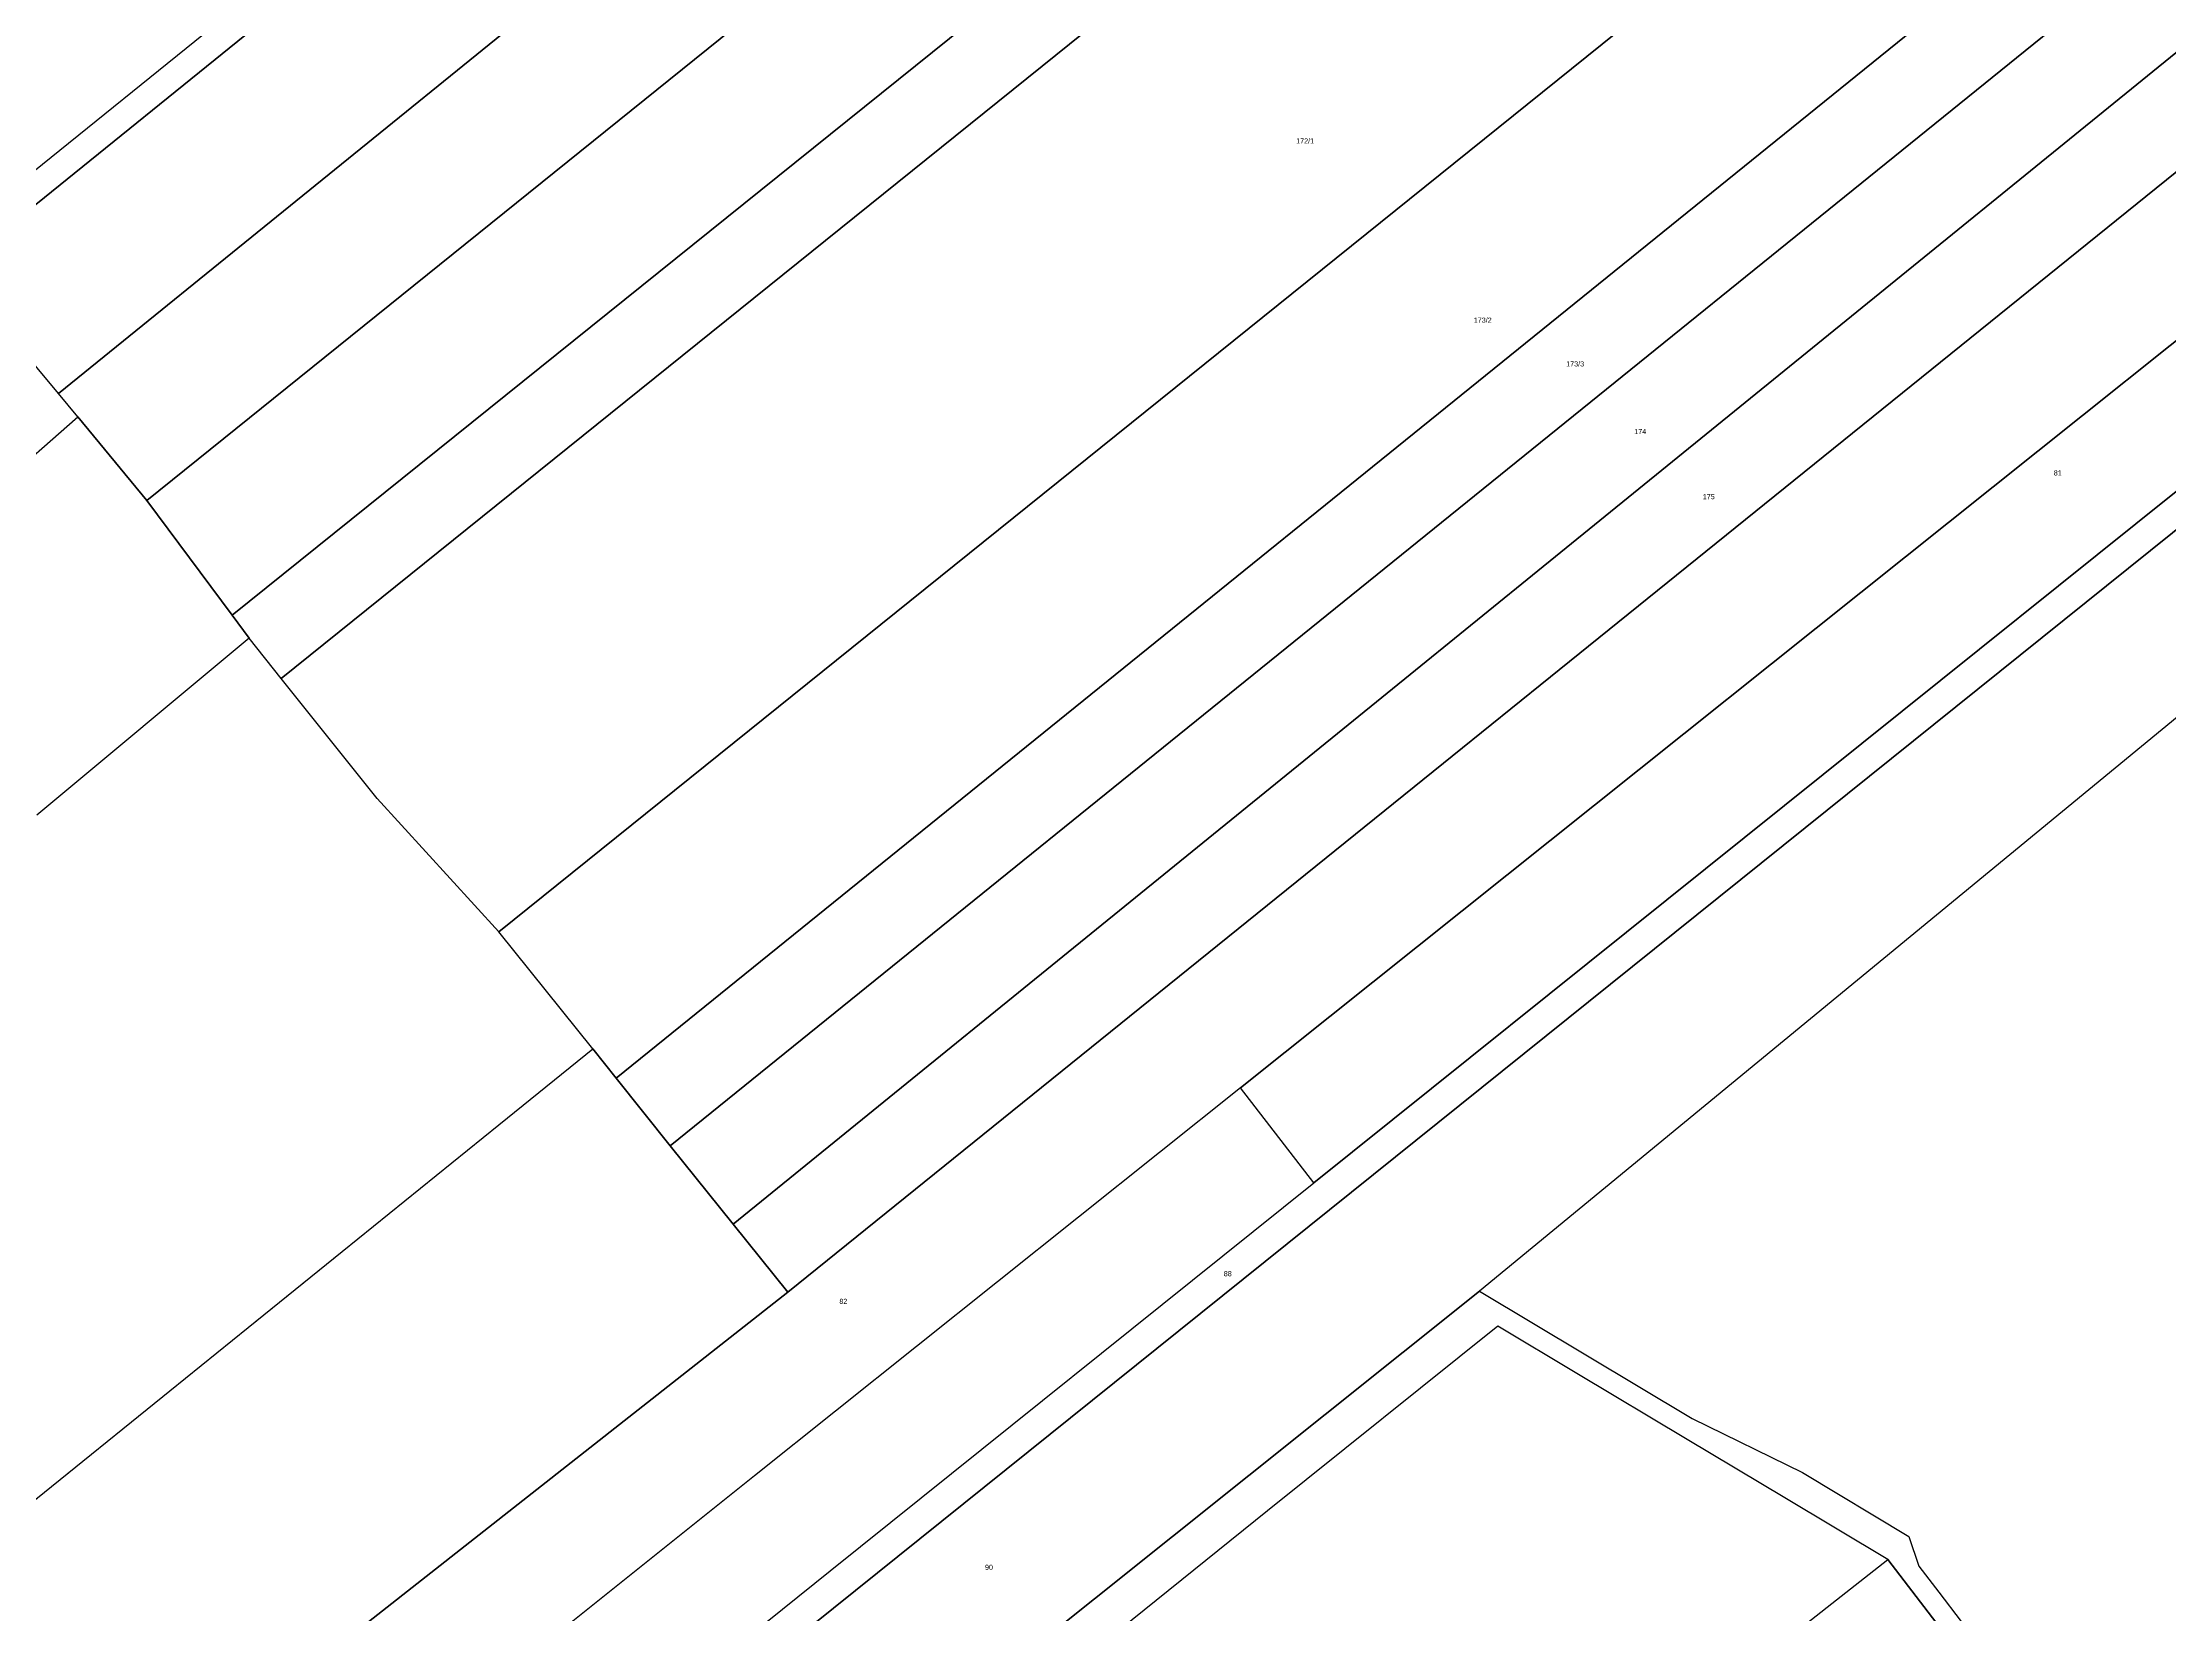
# Model space of a CAD drawing. Header units: metres. Extents: x 7542702 to 7555152, y 5804026 to 5815503.
# Drawn here: x 7544556.9 to 7544971.3, y 5808106.9 to 5808413.2 of the extents above; entities that cross this region are included whole.
import ezdxf

# ---------------------------------------------------------------- set-up
doc = ezdxf.new("R2010")
doc.units = ezdxf.units.M
doc.layers.add('Dzialki', color=165, linetype='Continuous')
doc.styles.get("Standard").update_dxf_attribs({"font": 'arial.ttf'})

msp = doc.modelspace()

# ---------------------------------------------------------------- linework, layer by layer
at = {"layer": 'Dzialki'}
for p, q in [((7544559.94, 5808344.87), (7544898.09, 5808618.84)), ((7544898.09, 5808618.84), (7544559.94, 5808344.87)), ((7544919.23, 5808599.52), (7544577.19, 5808324.01)), ((7544577.19, 5808324.01), (7544919.23, 5808599.52)), ((7544536.45, 5808373.08), (7544774.63, 5808565.6)), ((7544539.84, 5808368.98), (7544715.65, 5808511.25)), ((7544715.65, 5808511.25), (7544539.84, 5808368.98)), ((7544976.38, 5808505.99), (7544645.77, 5808239.92)), ((7544645.77, 5808239.92), (7544976.38, 5808505.99)), ((7545029.23, 5808502.95), (7544668.62, 5808211.45)), ((7544668.62, 5808211.45), (7545029.23, 5808502.95)), ((7544831.17, 5808492.57), (7544593.8, 5808301.62)), ((7544593.8, 5808301.62), (7544831.17, 5808492.57)), ((7544857.52, 5808493.93), (7544603.38, 5808289.32)), ((7544603.38, 5808289.32), (7544857.52, 5808493.93)), ((7545042.45, 5808491.87), (7544679.17, 5808198.26)), ((7544679.17, 5808198.26), (7545042.45, 5808491.87)), ((7544691.44, 5808182.98), (7545056.88, 5808479.79)), ((7545056.88, 5808479.79), (7544691.44, 5808182.98)), ((7544702.09, 5808169.72), (7544982.97, 5808396.44)), ((7544982.97, 5808396.44), (7544702.09, 5808169.72)), ((7544804.57, 5808191.02), (7545045.51, 5808384.28)), ((7545045.51, 5808384.28), (7544804.57, 5808191.02)), ((7544559.94, 5808344.87), (7544539.84, 5808368.98)), ((7544988.7, 5808368.02), (7544790.28, 5808209.56)), ((7544790.28, 5808209.56), (7544988.7, 5808368.02)), ((7544563.74, 5808340.28), (7544559.94, 5808344.87)), ((7544512.22, 5808295.14), (7544563.74, 5808340.28)), ((7544563.74, 5808340.28), (7544577.19, 5808324.01)), ((7544577.19, 5808324.01), (7544563.74, 5808340.28)), ((7544584.49, 5808006.67), (7545002.91, 5808342.64)), ((7545002.91, 5808342.64), (7544584.49, 5808006.67)), ((7544577.19, 5808324.01), (7544593.8, 5808301.62)), ((7544593.8, 5808301.62), (7544577.19, 5808324.01)), ((7545013.83, 5808315.63), (7544836.85, 5808169.92)), ((7544593.8, 5808301.62), (7544597.12, 5808297.14)), ((7544597.12, 5808297.14), (7544593.8, 5808301.62)), ((7544597.12, 5808297.14), (7544555.74, 5808262.69)), ((7544603.38, 5808289.32), (7544597.12, 5808297.14)), ((7544622.05, 5808265.95), (7544603.38, 5808289.32)), ((7544645.77, 5808239.92), (7544622.05, 5808265.95)), ((7544664.07, 5808217.16), (7544645.77, 5808239.92)), ((7544504.08, 5808087.82), (7544664.07, 5808217.16)), ((7544664.07, 5808217.16), (7544668.62, 5808211.45)), ((7544668.62, 5808211.45), (7544664.07, 5808217.16)), ((7544668.62, 5808211.45), (7544679.17, 5808198.26)), ((7544679.17, 5808198.26), (7544668.62, 5808211.45)), ((7544790.28, 5808209.56), (7544695.6, 5808133.96)), ((7544804.57, 5808191.02), (7544790.28, 5808209.56)), ((7544679.17, 5808198.26), (7544691.44, 5808182.98)), ((7544691.44, 5808182.98), (7544679.17, 5808198.26)), ((7544710.3, 5808115.42), (7544804.57, 5808191.02)), ((7544691.44, 5808182.98), (7544702.09, 5808169.72)), ((7544702.09, 5808169.72), (7544691.44, 5808182.98)), ((7544548.68, 5808049.28), (7544702.09, 5808169.72)), ((7544702.09, 5808169.72), (7544548.68, 5808049.28)), ((7544836.85, 5808169.92), (7544721, 5808077.42)), ((7544721, 5808077.42), (7544836.85, 5808169.92)), ((7544836.85, 5808169.92), (7544878.24, 5808145.14)), ((7544840.4, 5808163.13), (7544795.54, 5808127.11)), ((7544855.8, 5808153.91), (7544840.4, 5808163.13)), ((7544877.27, 5808141.06), (7544855.8, 5808153.91)), ((7544878.24, 5808145.14), (7544899.74, 5808134.6)), ((7544896.32, 5808129.66), (7544877.27, 5808141.06)), ((7544695.6, 5808133.96), (7544600.52, 5808058.03)), ((7544899.74, 5808134.6), (7544920.46, 5808122.16)), ((7544916.4, 5808117.63), (7544896.32, 5808129.66)), ((7544795.54, 5808127.11), (7544730.21, 5808074.66)), ((7544920.46, 5808122.16), (7544922.41, 5808116.36)), ((7544616.72, 5808040.35), (7544710.3, 5808115.42)), ((7544859.99, 5808073.45), (7544916.4, 5808117.63)), ((7544927.43, 5808103.22), (7544916.4, 5808117.63)), ((7544916.4, 5808117.63), (7544927.43, 5808103.22)), ((7544922.41, 5808116.36), (7544926.32, 5808111.26)), ((7544926.32, 5808111.26), (7544935.06, 5808099.83))]:
    msp.add_line(p, q, dxfattribs=at)

# ---------------------------------------------------------------- texts
for s, p in [('172/1', (7544801.11, 5808393.56)), ('173/2', (7544835.71, 5808358.63)), ('173/3', (7544853.72, 5808350.11)), ('174', (7544866.98, 5808336.92)), ('81', (7544948.72, 5808328.87)), ('175', (7544880.34, 5808324.25)), ('88', (7544787, 5808172.85)), ('82', (7544712.11, 5808167.46)), ('90', (7544740.48, 5808115.64))]:
    msp.add_text(s, height=1, dxfattribs=at).set_placement(p)

doc.saveas('drawing.dxf')
